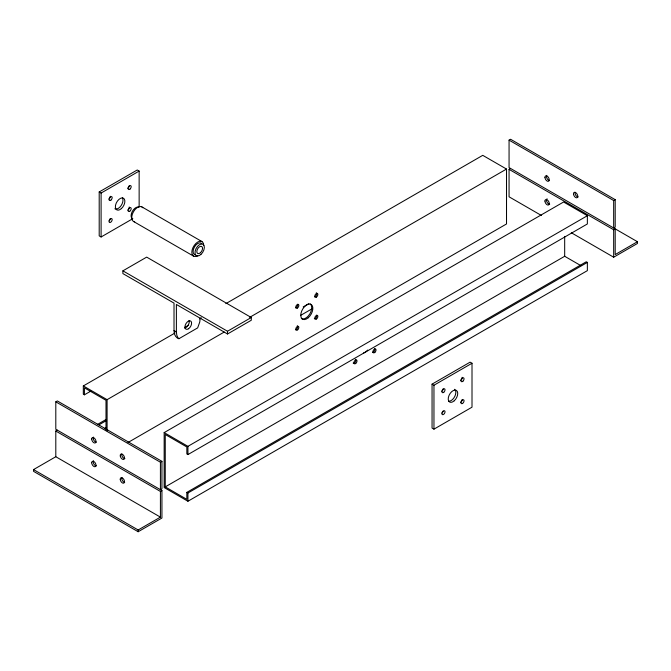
<?xml version="1.0" encoding="UTF-8"?>
<svg xmlns="http://www.w3.org/2000/svg" width="671" height="671" viewBox="0 0 671 671"><rect width="100%" height="100%" fill="white"/><g stroke="black" fill="none" stroke-linecap="round" stroke-linejoin="round"><path stroke-width="1.01" d="M175.005 333.009L83.321 385.942L83.321 394.179L84.412 394.808L90.77 391.143M84.412 394.808L84.412 387.838L106.001 400.302L106.001 429.633M139.14 206.651L139.14 171.088L137.245 169.989L99.199 191.956L99.199 235.882L101.103 236.98L132.808 218.679M101.103 236.98L101.103 193.055L139.14 171.088M107.092 430.748L107.092 399.664L224.198 332.061M178.897 338.721C175.366 337.622 173.999 333.957 174.015 330.56L174.015 303.107L122.894 273.592L122.894 270.849L146.672 257.119L251.281 317.517L251.281 320.26L227.511 333.99L176.389 304.475L176.389 331.935L176.8 335.248L177.983 337.874L178.897 338.721L197.66 327.884L199.765 321.988L200.168 318.205M432.057 384.131L432.057 428.056L433.961 429.155L472.007 407.188L472.007 363.263L470.103 362.164L432.057 384.131L433.961 385.229L472.007 363.263M433.961 429.155L433.961 385.229M225.842 303.653L482.751 155.337L506.521 169.058L506.521 223.963L127.976 442.524M55.802 401.828L57.329 400.948L161.937 461.346L161.937 488.798L160.419 489.679L160.419 462.227L55.802 401.828L55.802 429.281L161.937 490.56L161.937 518.012L138.159 531.734L33.55 471.344L33.55 469.583L55.802 456.733L160.419 517.131L160.419 491.432L55.802 431.042L55.802 456.733M184.995 327.238L188.626 325.141M199.513 318.859L201.334 317.811M509.063 140.138L510.581 139.266L615.198 199.656L615.198 227.117L613.671 227.989L613.671 200.537L509.063 140.138L509.063 167.599L637.45 241.719L637.45 243.472L613.671 257.203L571.289 232.728M249.62 317.383L506.521 169.058M122.894 270.849L227.511 331.248L251.281 317.517M55.802 431.042L57.329 430.161M541.531 215.55L509.063 196.804L509.063 169.352L510.581 168.471M97.84 424.223L106.018 419.509M98.939 424.86L106.203 420.667M303.191 306.932L308.635 303.787M104.382 428.685L106.203 427.637M300.465 315.479L312.267 308.668M164.16 432.61L563.59 202.005L587.36 215.726L587.36 223.963L187.93 454.577L186.84 453.94L186.84 446.97L165.251 434.506L165.251 486.886L186.84 499.35L186.84 492.38L586.269 261.774L587.36 262.403L587.36 270.639L187.93 501.245L164.16 487.523L164.16 432.61L187.93 446.341L587.36 215.726M160.419 462.227L161.937 461.346M613.671 200.537L615.198 199.656M165.251 486.886L564.68 256.28L580.868 265.624M160.419 491.432L161.937 490.56M509.063 169.352L613.671 229.75L615.198 228.87L615.198 254.569L637.45 241.719M186.84 492.38L187.93 493.009L587.36 262.403M33.55 469.583L138.159 529.981L160.419 517.131M141.875 206.886L201.979 241.585M99.199 191.956L101.103 193.055M133.47 221.447L193.575 256.146M174.015 330.56L176.389 331.935M83.321 385.942L107.092 399.664M613.671 229.75L613.671 257.203M564.68 236.377L564.68 256.28M227.511 331.248L227.511 333.99M187.93 446.341L187.93 454.577M187.93 493.009L187.93 501.245M138.159 529.981L138.159 531.734M96.439 465.859A3.028 1.745 60 0 1 93.856 463.98A3.028 1.745 60 0 1 93.512 460.801M124.697 482.332A3.028 1.745 60 0 1 122.365 480.419A3.028 1.745 60 0 1 121.929 477.467M124.949 458.612A3.028 1.745 60 0 1 122.583 457.043A3.028 1.745 60 0 1 121.837 454.007M96.439 442.139A3.028 1.745 60 0 1 93.856 440.26A3.028 1.745 60 0 1 93.512 437.081M549.692 204.177A3.028 1.745 60 0 1 546.924 201.946A3.028 1.745 60 0 1 547.108 198.801M578.209 196.93A3.028 1.745 60 0 1 575.835 195.353A3.028 1.745 60 0 1 575.089 192.317M549.18 180.407A3.028 1.745 60 0 1 546.924 178.218A3.028 1.745 60 0 1 546.773 175.391M454.443 389.289A6.727 3.883 -60 0 1 454.854 396.276A6.727 3.883 -60 0 1 448.706 401.241M443.112 388.886A2.189 1.258 -60 0 1 441.837 391.227M443.061 411.18A2.189 1.258 -60 0 1 441.971 413.076A2.189 1.258 -60 0 0 443.875 414.175A2.189 1.258 -60 0 0 444.563 410.786A2.189 1.258 -60 0 0 441.979 413.084M462.084 377.312A2.189 1.258 -60 0 1 460.591 380.423M462.134 399.572A2.189 1.258 -60 0 1 460.709 402.315M122.34 197.811A6.727 3.883 -60 0 1 121.115 205.62A6.727 3.883 -60 0 1 114.858 208.765M110.237 196.259A2.189 1.258 -60 0 1 108.979 199.052M110.254 218.52A2.189 1.258 -60 0 1 109.113 220.902A2.189 1.258 -60 0 0 111.017 222A2.189 1.258 -60 0 0 111.705 218.612A2.189 1.258 -60 0 0 109.121 220.91M129.277 185.573A2.189 1.258 -60 0 1 127.733 188.249M129.193 206.995A2.189 1.258 -60 0 1 127.851 210.14M197.777 255.726A8.404 4.856 -60 0 1 191.831 252.296A8.404 4.856 -60 0 1 197.777 242.005A8.404 4.856 -60 0 1 203.716 245.435M134.695 221.824A8.404 4.856 -60 0 1 133.47 211.742A8.404 4.856 -60 0 1 142.814 207.758M195.437 254.896A6.609 3.816 -60 0 1 194.473 246.962A6.609 3.816 -60 0 1 201.82 243.833M132.606 218.872A6.609 3.816 -60 0 1 132.33 211.399A6.609 3.816 -60 0 1 138.931 207.264M189.021 320.562A4.705 2.718 -60 0 1 188.157 325.217A4.705 2.718 -60 0 1 184.508 327.993M310.094 303.854A8.538 4.932 -60 0 1 309.876 313.835A8.538 4.932 -60 0 1 301.338 318.515M297.295 325.762A2.189 1.258 -60 0 1 297.429 328.035A2.189 1.258 -60 0 1 295.433 329.654M297.656 304.248A2.189 1.258 -60 0 1 297.245 306.412A2.189 1.258 -60 0 1 295.55 307.687M316.293 292.808A2.189 1.258 -60 0 1 316.477 295.039A2.189 1.258 -60 0 1 314.489 296.708M316.637 315.127A2.189 1.258 -60 0 1 316.209 317.484A2.189 1.258 -60 0 1 314.33 318.65M374.737 348.618A2.189 1.258 -60 0 1 374.443 350.933A2.189 1.258 -60 0 1 372.573 352.241M355.244 359.262A2.189 1.258 -60 0 1 355.504 361.778A2.189 1.258 -60 0 1 353.181 363.07M367.658 350.086A8.538 4.932 -60 0 1 363.548 352.988M91.709 462.747A3.028 1.745 60 0 0 94.913 466.739A3.028 1.745 60 0 0 94.913 462.462A3.028 1.745 60 0 0 91.709 462.747M120.252 479.522A3.028 1.745 60 0 0 123.657 483.17A3.028 1.745 60 0 0 123.221 478.666A3.028 1.745 60 0 0 120.252 479.522M120.302 456.154A3.028 1.745 60 0 0 123.875 459.358A3.028 1.745 60 0 0 122.944 454.686A3.028 1.745 60 0 0 120.302 456.154M91.709 439.027A3.028 1.745 60 0 0 94.913 443.019A3.028 1.745 60 0 0 94.913 438.742A3.028 1.745 60 0 0 91.709 439.027M544.961 201.057A3.028 1.745 60 0 0 548.173 205.058A3.028 1.745 60 0 0 548.173 200.772A3.028 1.745 60 0 0 544.961 201.057M573.562 194.473A3.028 1.745 60 0 0 577.135 197.677A3.028 1.745 60 0 0 576.204 192.996A3.028 1.745 60 0 0 573.562 194.473M544.961 177.337A3.028 1.745 60 0 0 548.173 181.338A3.028 1.745 60 0 0 548.173 177.052A3.028 1.745 60 0 0 544.961 177.337M454.217 400.805A6.727 3.883 -60 0 0 456.347 390.388A6.727 3.883 -60 0 0 448.387 397.442A6.727 3.883 -60 0 0 454.217 400.805M443.741 392.317A2.189 1.258 -60 0 0 444.655 388.886A2.189 1.258 -60 0 0 442.021 390.95A2.189 1.258 -60 0 0 443.741 392.317M462.613 403.405A2.189 1.258 -60 0 0 463.77 399.958A2.189 1.258 -60 0 0 461.094 401.736A2.189 1.258 -60 0 0 462.613 403.405M462.889 381.229A2.189 1.258 -60 0 0 463.586 377.848A2.189 1.258 -60 0 0 461.002 380.138A2.189 1.258 -60 0 0 462.889 381.229M121.35 208.631A6.727 3.883 -60 0 0 123.489 198.213A6.727 3.883 -60 0 0 115.529 205.267A6.727 3.883 -60 0 0 121.35 208.631M110.883 200.151A2.189 1.258 -60 0 0 111.797 196.712A2.189 1.258 -60 0 0 109.163 198.775A2.189 1.258 -60 0 0 110.883 200.151M129.755 211.239A2.189 1.258 -60 0 0 130.904 207.784A2.189 1.258 -60 0 0 128.236 209.562A2.189 1.258 -60 0 0 129.755 211.239M130.031 189.054A2.189 1.258 -60 0 0 130.728 185.674A2.189 1.258 -60 0 0 128.144 187.964A2.189 1.258 -60 0 0 130.031 189.054M200.419 252.724A4.034 2.332 -60 0 0 201.694 246.467A4.034 2.332 -60 0 0 196.922 250.702A4.034 2.332 -60 0 0 200.419 252.724M200.889 254.485A6.609 3.816 -60 0 0 202.986 244.236A6.609 3.816 -60 0 0 195.16 251.172A6.609 3.816 -60 0 0 200.889 254.485M188.585 328.723A4.705 2.718 -60 0 0 191 321.283A4.705 2.718 -60 0 0 185.255 325.2A4.705 2.718 -60 0 0 188.585 328.723M308.224 317.777A8.538 4.932 -60 0 0 311.185 304.483A8.538 4.932 -60 0 0 301.019 313.189A8.538 4.932 -60 0 0 308.224 317.777M316.36 297.102A2.189 1.258 -60 0 0 317.635 293.655A2.189 1.258 -60 0 0 314.959 295.282A2.189 1.258 -60 0 0 316.36 297.102M316.578 318.918A2.189 1.258 -60 0 0 317.509 315.487A2.189 1.258 -60 0 0 314.875 317.517A2.189 1.258 -60 0 0 316.578 318.918M297.698 329.78A2.189 1.258 -60 0 0 298.394 326.4A2.189 1.258 -60 0 0 295.81 328.689A2.189 1.258 -60 0 0 297.698 329.78M297.429 308.031A2.189 1.258 -60 0 0 298.57 304.575A2.189 1.258 -60 0 0 295.903 306.379A2.189 1.258 -60 0 0 297.429 308.031M355.722 363.464A2.189 1.258 -60 0 0 356.637 360.033A2.189 1.258 -60 0 0 354.003 362.097A2.189 1.258 -60 0 0 355.722 363.464M374.837 352.409A2.189 1.258 -60 0 0 375.601 349.012A2.189 1.258 -60 0 0 372.992 351.227A2.189 1.258 -60 0 0 374.837 352.409"/></g></svg>
